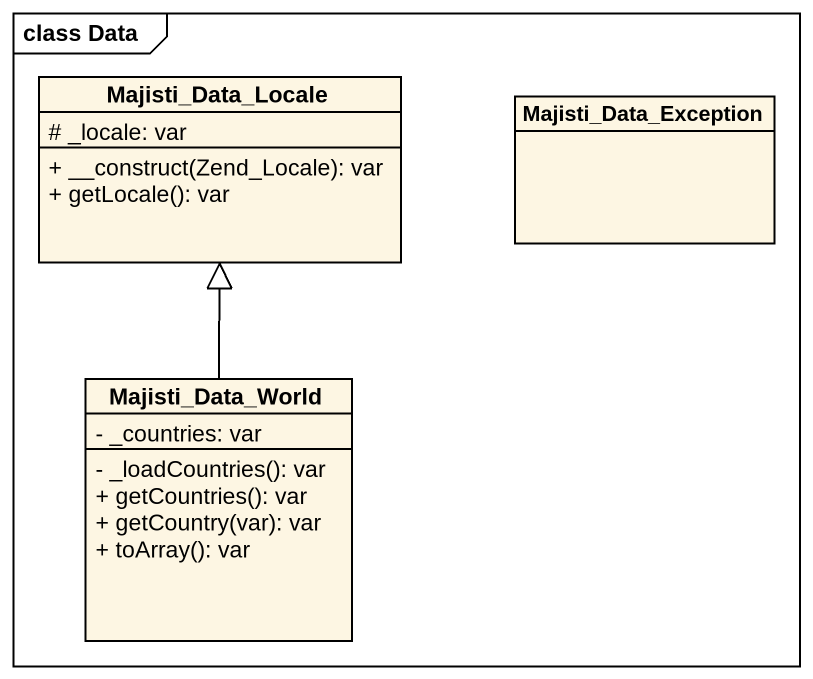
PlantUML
@startuml
mainframe class Data
hide circle
hide empty members
skinparam classAttributeIconSize 0
class Majisti_Data_Locale {
  # _locale: var
  + __construct(Zend_Locale): var
  + getLocale(): var
}
class Majisti_Data_Exception
class Majisti_Data_World {
  - _countries: var
  - _loadCountries(): var
  + getCountries(): var
  + getCountry(var): var
  + toArray(): var
}
Majisti_Data_World -up-|> Majisti_Data_Locale
@enduml
